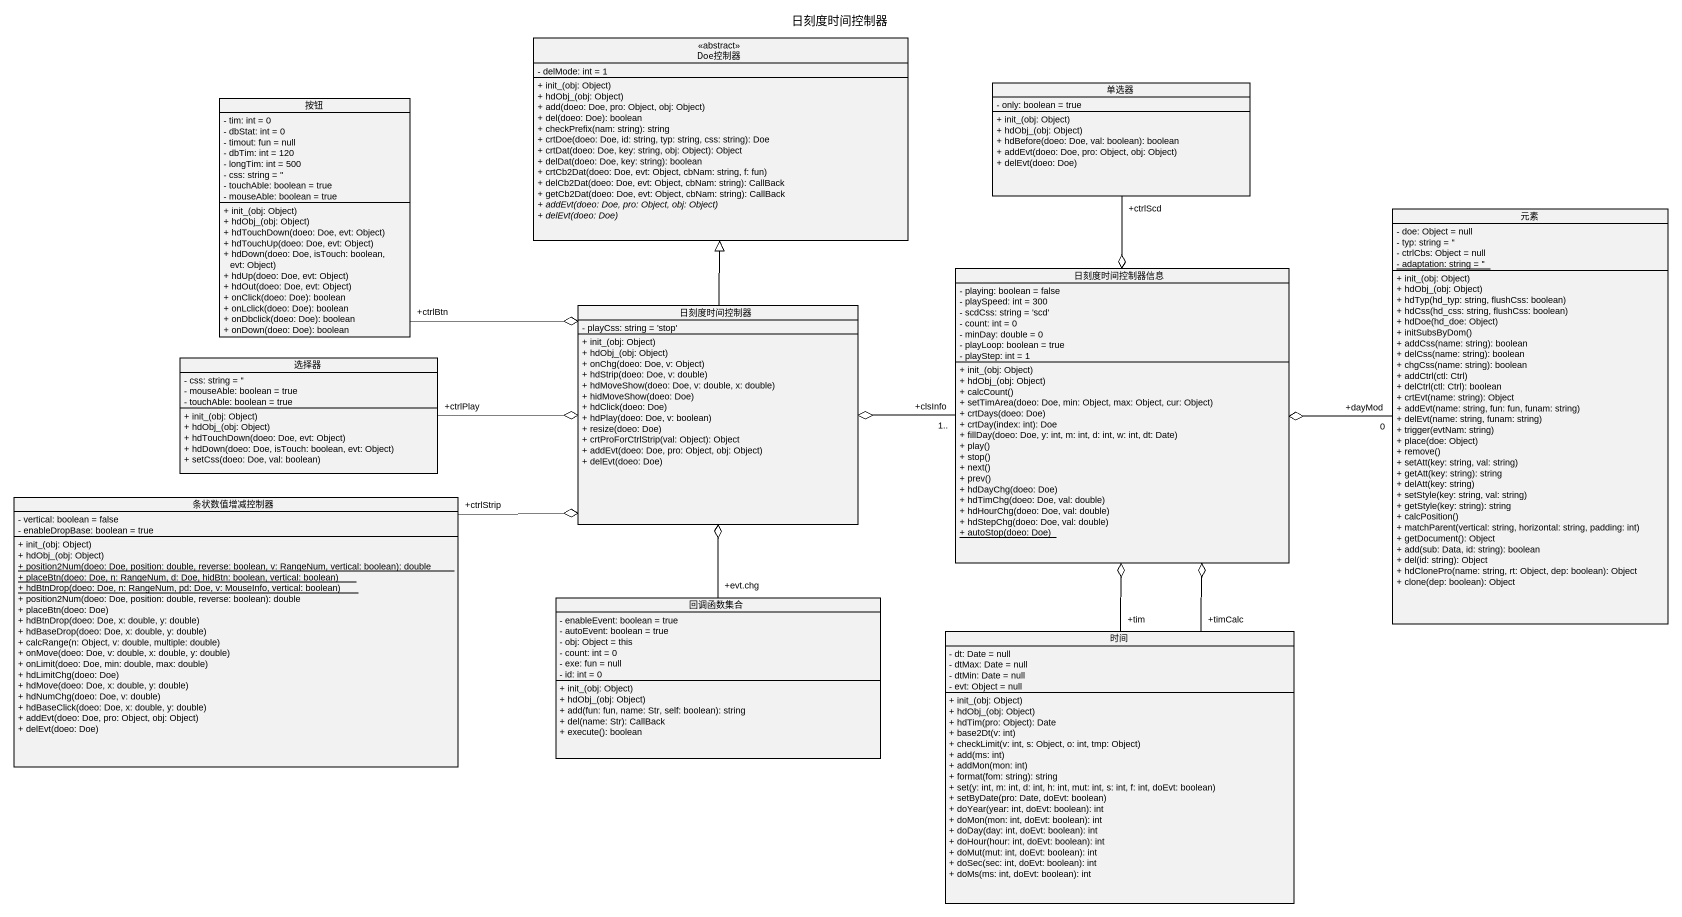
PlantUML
@startuml
title 日刻度时间控制器
hide circle
hide empty members
skinparam classAttributeIconSize 0
class Doe控制器 <<abstract>> {
  - delMode: int = 1
  + init_(obj: Object)
  + hdObj_(obj: Object)
  + add(doeo: Doe, pro: Object, obj: Object)
  + del(doeo: Doe): boolean
  + checkPrefix(nam: string): string
  + crtDoe(doeo: Doe, id: string, typ: string, css: string): Doe
  + crtDat(doeo: Doe, key: string, obj: Object): Object
  + delDat(doeo: Doe, key: string): boolean
  + crtCb2Dat(doeo: Doe, evt: Object, cbNam: string, f: fun)
  + delCb2Dat(doeo: Doe, evt: Object, cbNam: string): CallBack
  + getCb2Dat(doeo: Doe, evt: Object, cbNam: string): CallBack
  {abstract} + addEvt(doeo: Doe, pro: Object, obj: Object)
  {abstract} + delEvt(doeo: Doe)
}
class 按钮 {
  - tim: int = 0
  - dbStat: int = 0
  - timout: fun = null
  - dbTim: int = 120
  - longTim: int = 500
  - css: string = ''
  - touchAble: boolean = true
  - mouseAble: boolean = true
  + init_(obj: Object)
  + hdObj_(obj: Object)
  + hdTouchDown(doeo: Doe, evt: Object)
  + hdTouchUp(doeo: Doe, evt: Object)
  + hdDown(doeo: Doe, isTouch: boolean, evt: Object)
  + hdUp(doeo: Doe, evt: Object)
  + hdOut(doeo: Doe, evt: Object)
  + onClick(doeo: Doe): boolean
  + onLclick(doeo: Doe): boolean
  + onDbclick(doeo: Doe): boolean
  + onDown(doeo: Doe): boolean
}
class 单选器 {
  - only: boolean = true
  + init_(obj: Object)
  + hdObj_(obj: Object)
  + hdBefore(doeo: Doe, val: boolean): boolean
  + addEvt(doeo: Doe, pro: Object, obj: Object)
  + delEvt(doeo: Doe)
}
class 元素 {
  - doe: Object = null
  - typ: string = ''
  - ctrlCbs: Object = null
  {static} - adaptation: string = ''
  + init_(obj: Object)
  + hdObj_(obj: Object)
  + hdTyp(hd_typ: string, flushCss: boolean)
  + hdCss(hd_css: string, flushCss: boolean)
  + hdDoe(hd_doe: Object)
  + initSubsByDom()
  + addCss(name: string): boolean
  + delCss(name: string): boolean
  + chgCss(name: string): boolean
  + addCtrl(ctl: Ctrl)
  + delCtrl(ctl: Ctrl): boolean
  + crtEvt(name: string): Object
  + addEvt(name: string, fun: fun, funam: string)
  + delEvt(name: string, funam: string)
  + trigger(evtNam: string)
  + place(doe: Object)
  + remove()
  + setAtt(key: string, val: string)
  + getAtt(key: string): string
  + delAtt(key: string)
  + setStyle(key: string, val: string)
  + getStyle(key: string): string
  + calcPosition()
  + matchParent(vertical: string, horizontal: string, padding: int)
  + getDocument(): Object
  + add(sub: Data, id: string): boolean
  + del(id: string): Object
  + hdClonePro(name: string, rt: Object, dep: boolean): Object
  + clone(dep: boolean): Object
}
class 日刻度时间控制器信息 {
  - playing: boolean = false
  - playSpeed: int = 300
  - scdCss: string = 'scd'
  - count: int = 0
  - minDay: double = 0
  - playLoop: boolean = true
  - playStep: int = 1
  + init_(obj: Object)
  + hdObj_(obj: Object)
  + calcCount()
  + setTimArea(doeo: Doe, min: Object, max: Object, cur: Object)
  + crtDays(doeo: Doe)
  + crtDay(index: int): Doe
  + fillDay(doeo: Doe, y: int, m: int, d: int, w: int, dt: Date)
  + play()
  + stop()
  + next()
  + prev()
  + hdDayChg(doeo: Doe)
  + hdTimChg(doeo: Doe, val: double)
  + hdHourChg(doeo: Doe, val: double)
  + hdStepChg(doeo: Doe, val: double)
  {static} + autoStop(doeo: Doe)
}
class 日刻度时间控制器 {
  - playCss: string = 'stop'
  + init_(obj: Object)
  + hdObj_(obj: Object)
  + onChg(doeo: Doe, v: Object)
  + hdStrip(doeo: Doe, v: double)
  + hdMoveShow(doeo: Doe, v: double, x: double)
  + hidMoveShow(doeo: Doe)
  + hdClick(doeo: Doe)
  + hdPlay(doeo: Doe, v: boolean)
  + resize(doeo: Doe)
  + crtProForCtrlStrip(val: Object): Object
  + addEvt(doeo: Doe, pro: Object, obj: Object)
  + delEvt(doeo: Doe)
}
class 选择器 {
  - css: string = ''
  - mouseAble: boolean = true
  - touchAble: boolean = true
  + init_(obj: Object)
  + hdObj_(obj: Object)
  + hdTouchDown(doeo: Doe, evt: Object)
  + hdDown(doeo: Doe, isTouch: boolean, evt: Object)
  + setCss(doeo: Doe, val: boolean)
}
class 条状数值增减控制器 {
  - vertical: boolean = false
  - enableDropBase: boolean = true
  + init_(obj: Object)
  + hdObj_(obj: Object)
  {static} + position2Num(doeo: Doe, position: double, reverse: boolean, v: RangeNum, vertical: boolean): double
  {static} + placeBtn(doeo: Doe, n: RangeNum, d: Doe, hidBtn: boolean, vertical: boolean)
  {static} + hdBtnDrop(doeo: Doe, n: RangeNum, pd: Doe, v: MouseInfo, vertical: boolean)
  + position2Num(doeo: Doe, position: double, reverse: boolean): double
  + placeBtn(doeo: Doe)
  + hdBtnDrop(doeo: Doe, x: double, y: double)
  + hdBaseDrop(doeo: Doe, x: double, y: double)
  + calcRange(n: Object, v: double, multiple: double)
  + onMove(doeo: Doe, v: double, x: double, y: double)
  + onLimit(doeo: Doe, min: double, max: double)
  + hdLimitChg(doeo: Doe)
  + hdMove(doeo: Doe, x: double, y: double)
  + hdNumChg(doeo: Doe, v: double)
  + hdBaseClick(doeo: Doe, x: double, y: double)
  + addEvt(doeo: Doe, pro: Object, obj: Object)
  + delEvt(doeo: Doe)
}
class 回调函数集合 {
  - enableEvent: boolean = true
  - autoEvent: boolean = true
  - obj: Object = this
  - count: int = 0
  - exe: fun = null
  - id: int = 0
  + init_(obj: Object)
  + hdObj_(obj: Object)
  + add(fun: fun, name: Str, self: boolean): string
  + del(name: Str): CallBack
  + execute(): boolean
}
class 时间 {
  - dt: Date = null
  - dtMax: Date = null
  - dtMin: Date = null
  - evt: Object = null
  + init_(obj: Object)
  + hdObj_(obj: Object)
  + hdTim(pro: Object): Date
  + base2Dt(v: int)
  + checkLimit(v: int, s: Object, o: int, tmp: Object)
  + add(ms: int)
  + addMon(mon: int)
  + format(fom: string): string
  + set(y: int, m: int, d: int, h: int, mut: int, s: int, f: int, doEvt: boolean)
  + setByDate(pro: Date, doEvt: boolean)
  + doYear(year: int, doEvt: boolean): int
  + doMon(mon: int, doEvt: boolean): int
  + doDay(day: int, doEvt: boolean): int
  + doHour(hour: int, doEvt: boolean): int
  + doMut(mut: int, doEvt: boolean): int
  + doSec(sec: int, doEvt: boolean): int
  + doMs(ms: int, doEvt: boolean): int
}
按钮 "+ctrlBtn" -right-o 日刻度时间控制器
单选器 "+ctrlScd" --o 日刻度时间控制器信息
元素 "+dayMod\n0" -left-o 日刻度时间控制器信息
日刻度时间控制器信息 "+clsInfo\n1.." -left-o 日刻度时间控制器
日刻度时间控制器 -up-|> Doe控制器
选择器 "+ctrlPlay" -right-o 日刻度时间控制器
条状数值增减控制器 "+ctrlStrip" -right-o 日刻度时间控制器
回调函数集合 "+evt.chg" -up-o 日刻度时间控制器
时间 "+timCalc" -up-o 日刻度时间控制器信息
时间 "+tim" -up-o 日刻度时间控制器信息
@enduml
